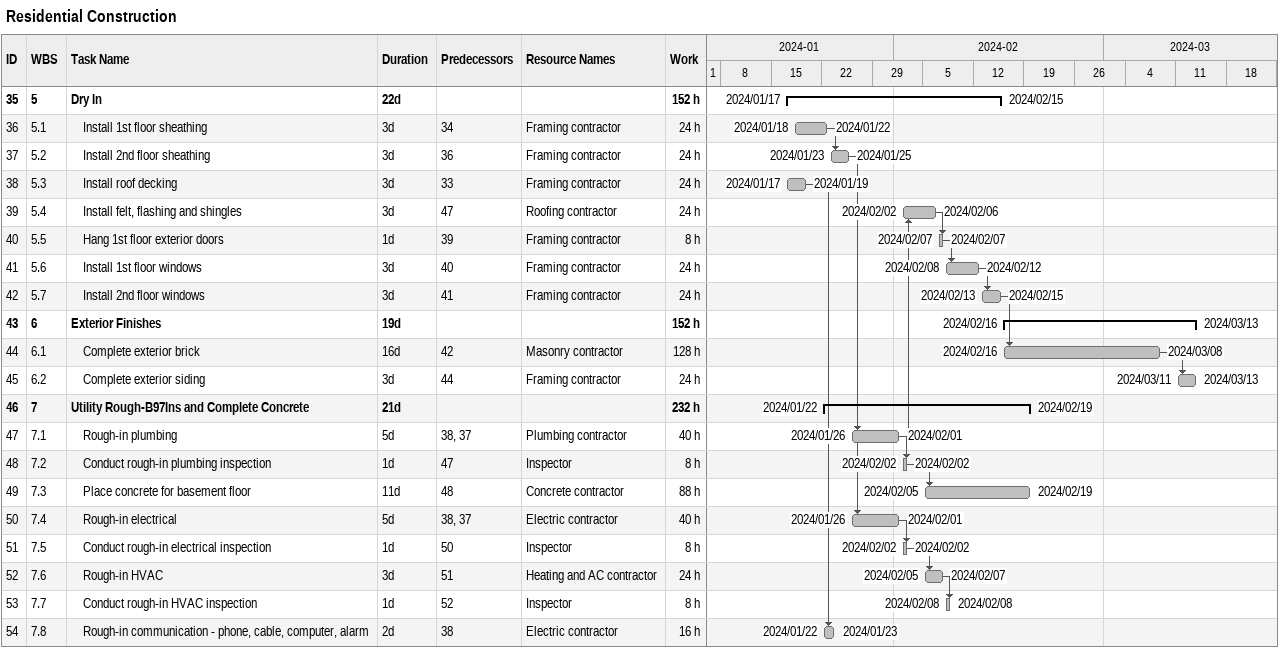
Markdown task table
Residential Construction

| ID | WBS | Task | Duration | Start | Finish | Predecessors | Resources | Work (h) |
|---|---|---|---|---|---|---|---|---|
| 35 | 5 | **Dry In** | 22d | 2024-01-17 | 2024-02-15 |  |  | 152 |
| 36 | 5.1 | Install 1st floor sheathing | 3d | 2024-01-18 | 2024-01-22 | 34 | Framing contractor | 24 |
| 37 | 5.2 | Install 2nd floor sheathing | 3d | 2024-01-23 | 2024-01-25 | 36 | Framing contractor | 24 |
| 38 | 5.3 | Install roof decking | 3d | 2024-01-17 | 2024-01-19 | 33 | Framing contractor | 24 |
| 39 | 5.4 | Install felt, flashing and shingles | 3d | 2024-02-02 | 2024-02-06 | 47 | Roofing contractor | 24 |
| 40 | 5.5 | Hang 1st floor exterior doors | 1d | 2024-02-07 | 2024-02-07 | 39 | Framing contractor | 8 |
| 41 | 5.6 | Install 1st floor windows | 3d | 2024-02-08 | 2024-02-12 | 40 | Framing contractor | 24 |
| 42 | 5.7 | Install 2nd floor windows | 3d | 2024-02-13 | 2024-02-15 | 41 | Framing contractor | 24 |
| 43 | 6 | **Exterior Finishes** | 19d | 2024-02-16 | 2024-03-13 |  |  | 152 |
| 44 | 6.1 | Complete exterior brick | 16d | 2024-02-16 | 2024-03-08 | 42 | Masonry contractor | 128 |
| 45 | 6.2 | Complete exterior siding | 3d | 2024-03-11 | 2024-03-13 | 44 | Framing contractor | 24 |
| 46 | 7 | **Utility Rough-B97Ins and Complete Concrete** | 21d | 2024-01-22 | 2024-02-19 |  |  | 232 |
| 47 | 7.1 | Rough-in plumbing | 5d | 2024-01-26 | 2024-02-01 | 38, 37 | Plumbing contractor | 40 |
| 48 | 7.2 | Conduct rough-in plumbing inspection | 1d | 2024-02-02 | 2024-02-02 | 47 | Inspector | 8 |
| 49 | 7.3 | Place concrete for basement floor | 11d | 2024-02-05 | 2024-02-19 | 48 | Concrete contractor | 88 |
| 50 | 7.4 | Rough-in electrical | 5d | 2024-01-26 | 2024-02-01 | 38, 37 | Electric contractor | 40 |
| 51 | 7.5 | Conduct rough-in electrical inspection | 1d | 2024-02-02 | 2024-02-02 | 50 | Inspector | 8 |
| 52 | 7.6 | Rough-in HVAC | 3d | 2024-02-05 | 2024-02-07 | 51 | Heating and AC contractor | 24 |
| 53 | 7.7 | Conduct rough-in HVAC inspection | 1d | 2024-02-08 | 2024-02-08 | 52 | Inspector | 8 |
| 54 | 7.8 | Rough-in communication - phone, cable, computer, alarm | 2d | 2024-01-22 | 2024-01-23 | 38 | Electric contractor | 16 |
